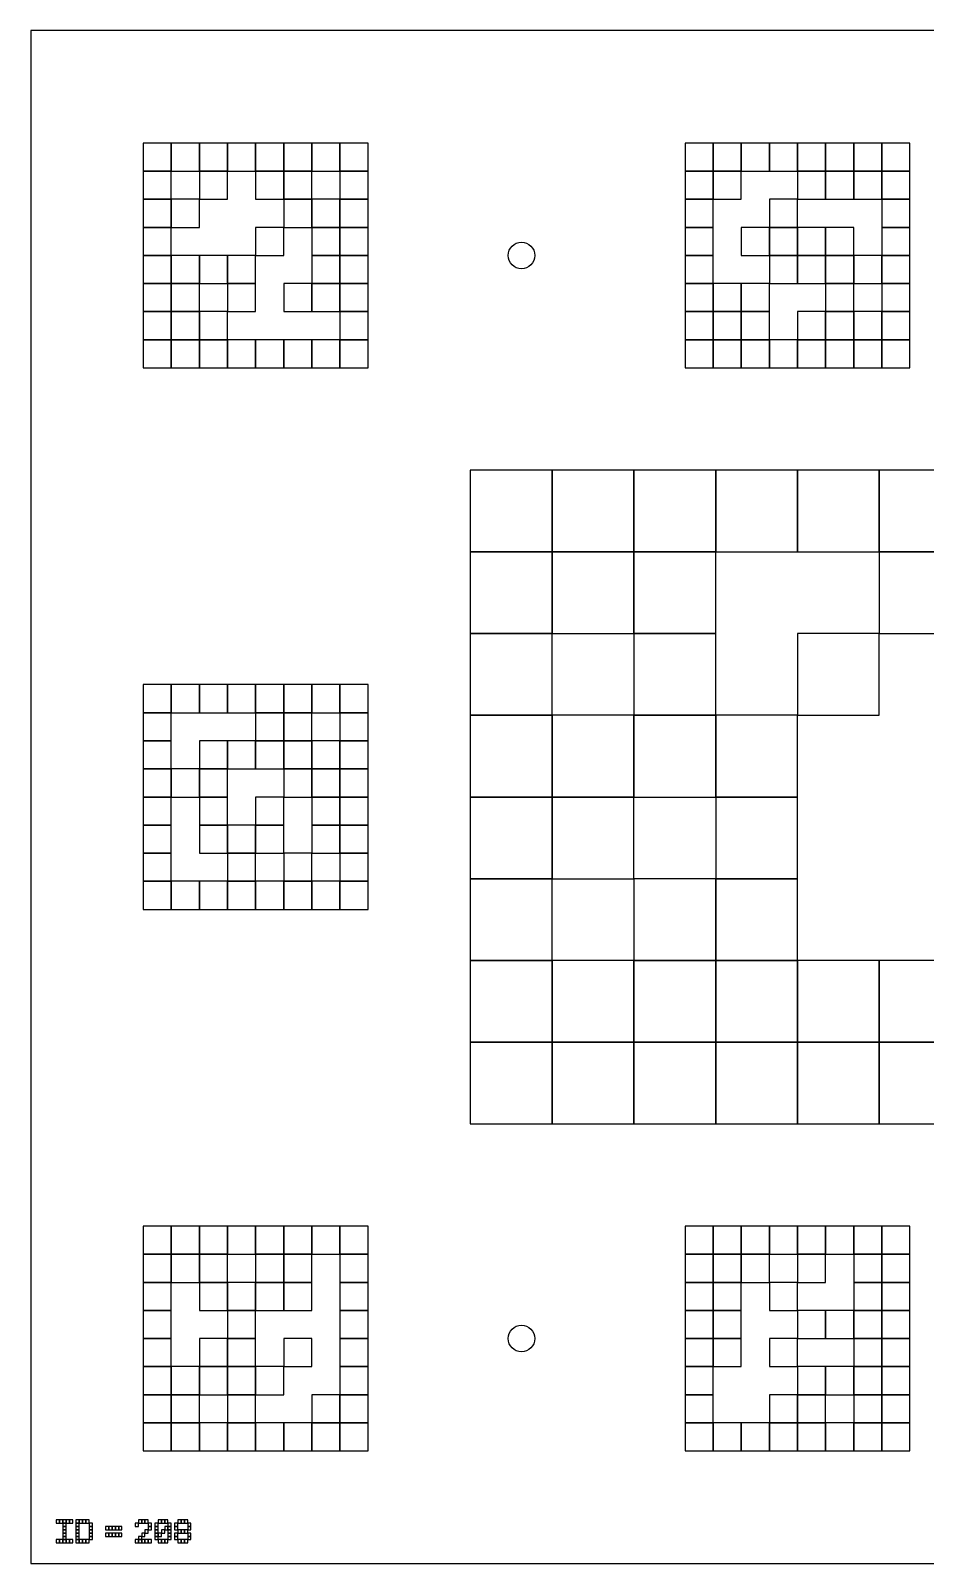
# Model space of a CAD drawing. Extents: x 0 to 300, y 0 to 300.
# Drawn here: x 0 to 175, y 0 to 300 of the extents above; entities that cross this region are included whole.
import ezdxf

# ---------------------------------------------------------------- set-up
doc = ezdxf.new("R2010")
doc.units = 0
for name, color, linetype in [('BLACK_POCKET', 7, 'CONTINUOUS'), ('BOARD_TEXT', 7, 'CONTINUOUS'), ('CUT', 7, 'CONTINUOUS'), ('MOUNT_HOLE', 6, 'CONTINUOUS')]:
    doc.layers.add(name, color=color, linetype=linetype)

msp = doc.modelspace()

# ---------------------------------------------------------------- linework, layer by layer
at = {"layer": 'BLACK_POCKET'}
for p, q in [((27.5, 278), (22, 278)), ((22, 278), (22, 272.5)), ((27.5, 272.5), (27.5, 278)), ((33, 278), (27.5, 278)), ((27.5, 278), (27.5, 272.5)), ((33, 272.5), (33, 278)), ((38.5, 278), (33, 278)), ((33, 278), (33, 272.5)), ((38.5, 272.5), (38.5, 278)), ((44, 278), (38.5, 278)), ((38.5, 278), (38.5, 272.5)), ((44, 272.5), (44, 278)), ((49.5, 278), (44, 278)), ((44, 278), (44, 272.5)), ((49.5, 272.5), (49.5, 278)), ((55, 278), (49.5, 278)), ((49.5, 278), (49.5, 272.5)), ((55, 272.5), (55, 278)), ((60.5, 278), (55, 278)), ((55, 278), (55, 272.5)), ((60.5, 272.5), (60.5, 278)), ((66, 278), (60.5, 278)), ((60.5, 278), (60.5, 272.5)), ((66, 272.5), (66, 278)), ((133.5, 278), (128, 278)), ((128, 278), (128, 272.5)), ((133.5, 272.5), (133.5, 278)), ((139, 278), (133.5, 278)), ((133.5, 278), (133.5, 272.5)), ((139, 272.5), (139, 278)), ((144.5, 278), (139, 278)), ((139, 278), (139, 272.5)), ((144.5, 272.5), (144.5, 278)), ((150, 278), (144.5, 278)), ((144.5, 278), (144.5, 272.5)), ((150, 272.5), (150, 278)), ((155.5, 278), (150, 278)), ((150, 278), (150, 272.5)), ((155.5, 272.5), (155.5, 278)), ((161, 278), (155.5, 278)), ((155.5, 278), (155.5, 272.5)), ((161, 272.5), (161, 278)), ((166.5, 278), (161, 278)), ((161, 278), (161, 272.5)), ((166.5, 272.5), (166.5, 278)), ((172, 278), (166.5, 278)), ((166.5, 278), (166.5, 272.5)), ((172, 272.5), (172, 278)), ((22, 272.5), (27.5, 272.5)), ((27.5, 272.5), (22, 272.5)), ((22, 272.5), (22, 267)), ((27.5, 272.5), (33, 272.5)), ((27.5, 267), (27.5, 272.5)), ((33, 272.5), (38.5, 272.5)), ((38.5, 272.5), (33, 272.5)), ((33, 272.5), (33, 267)), ((38.5, 272.5), (44, 272.5)), ((38.5, 267), (38.5, 272.5)), ((44, 272.5), (49.5, 272.5)), ((49.5, 272.5), (44, 272.5)), ((44, 272.5), (44, 267)), ((49.5, 272.5), (55, 272.5)), ((49.5, 267), (49.5, 272.5)), ((55, 272.5), (49.5, 272.5)), ((49.5, 272.5), (49.5, 267)), ((55, 272.5), (60.5, 272.5)), ((55, 267), (55, 272.5)), ((60.5, 272.5), (66, 272.5)), ((66, 272.5), (60.5, 272.5)), ((60.5, 272.5), (60.5, 267)), ((66, 267), (66, 272.5)), ((128, 272.5), (133.5, 272.5)), ((133.5, 272.5), (128, 272.5)), ((128, 272.5), (128, 267)), ((133.5, 272.5), (139, 272.5)), ((133.5, 267), (133.5, 272.5)), ((139, 272.5), (133.5, 272.5)), ((133.5, 272.5), (133.5, 267)), ((139, 272.5), (144.5, 272.5)), ((139, 267), (139, 272.5)), ((144.5, 272.5), (150, 272.5)), ((150, 272.5), (155.5, 272.5)), ((155.5, 272.5), (150, 272.5)), ((150, 272.5), (150, 267)), ((155.5, 272.5), (161, 272.5)), ((155.5, 267), (155.5, 272.5)), ((161, 272.5), (155.5, 272.5)), ((155.5, 272.5), (155.5, 267)), ((161, 272.5), (166.5, 272.5)), ((161, 267), (161, 272.5)), ((166.5, 272.5), (161, 272.5)), ((161, 272.5), (161, 267)), ((166.5, 272.5), (172, 272.5)), ((166.5, 267), (166.5, 272.5)), ((172, 272.5), (166.5, 272.5)), ((166.5, 272.5), (166.5, 267)), ((172, 267), (172, 272.5)), ((22, 267), (27.5, 267)), ((27.5, 267), (22, 267)), ((22, 267), (22, 261.5)), ((27.5, 261.5), (27.5, 267)), ((33, 267), (27.5, 267)), ((27.5, 267), (27.5, 261.5)), ((33, 267), (38.5, 267)), ((33, 261.5), (33, 267)), ((44, 267), (49.5, 267)), ((49.5, 267), (55, 267)), ((55, 267), (49.5, 267)), ((49.5, 267), (49.5, 261.5)), ((55, 261.5), (55, 267)), ((60.5, 267), (55, 267)), ((55, 267), (55, 261.5)), ((60.5, 267), (66, 267)), ((60.5, 261.5), (60.5, 267)), ((66, 267), (60.5, 267)), ((60.5, 267), (60.5, 261.5)), ((66, 261.5), (66, 267)), ((128, 267), (133.5, 267)), ((133.5, 267), (128, 267)), ((128, 267), (128, 261.5)), ((133.5, 267), (139, 267)), ((133.5, 261.5), (133.5, 267)), ((150, 267), (144.5, 267)), ((144.5, 267), (144.5, 261.5)), ((150, 267), (155.5, 267)), ((150, 261.5), (150, 267)), ((155.5, 267), (161, 267)), ((161, 267), (166.5, 267)), ((166.5, 267), (172, 267)), ((172, 267), (166.5, 267)), ((166.5, 267), (166.5, 261.5)), ((172, 261.5), (172, 267)), ((22, 261.5), (27.5, 261.5)), ((27.5, 261.5), (22, 261.5)), ((22, 261.5), (22, 256)), ((27.5, 261.5), (33, 261.5)), ((27.5, 256), (27.5, 261.5)), ((49.5, 261.5), (44, 261.5)), ((44, 261.5), (44, 256)), ((49.5, 261.5), (55, 261.5)), ((49.5, 256), (49.5, 261.5)), ((55, 261.5), (60.5, 261.5)), ((60.5, 261.5), (55, 261.5)), ((55, 261.5), (55, 256)), ((60.5, 261.5), (66, 261.5)), ((60.5, 256), (60.5, 261.5)), ((66, 261.5), (60.5, 261.5)), ((60.5, 261.5), (60.5, 256)), ((66, 256), (66, 261.5)), ((128, 261.5), (133.5, 261.5)), ((133.5, 261.5), (128, 261.5)), ((128, 261.5), (128, 256)), ((133.5, 256), (133.5, 261.5)), ((144.5, 261.5), (139, 261.5)), ((139, 261.5), (139, 256)), ((144.5, 261.5), (150, 261.5)), ((144.5, 256), (144.5, 261.5)), ((150, 261.5), (144.5, 261.5)), ((144.5, 261.5), (144.5, 256)), ((150, 256), (150, 261.5)), ((155.5, 261.5), (150, 261.5)), ((150, 261.5), (150, 256)), ((155.5, 256), (155.5, 261.5)), ((161, 261.5), (155.5, 261.5)), ((155.5, 261.5), (155.5, 256)), ((161, 256), (161, 261.5)), ((166.5, 261.5), (172, 261.5)), ((172, 261.5), (166.5, 261.5)), ((166.5, 261.5), (166.5, 256)), ((172, 256), (172, 261.5)), ((22, 256), (27.5, 256)), ((27.5, 256), (22, 256)), ((22, 256), (22, 250.5)), ((27.5, 250.5), (27.5, 256)), ((33, 256), (27.5, 256)), ((27.5, 256), (27.5, 250.5)), ((33, 250.5), (33, 256)), ((38.5, 256), (33, 256)), ((33, 256), (33, 250.5)), ((38.5, 250.5), (38.5, 256)), ((44, 256), (38.5, 256)), ((38.5, 256), (38.5, 250.5)), ((44, 256), (49.5, 256)), ((44, 250.5), (44, 256)), ((55, 256), (60.5, 256)), ((60.5, 256), (55, 256)), ((55, 256), (55, 250.5)), ((60.5, 256), (66, 256)), ((60.5, 250.5), (60.5, 256)), ((66, 256), (60.5, 256)), ((60.5, 256), (60.5, 250.5)), ((66, 250.5), (66, 256)), ((128, 256), (133.5, 256)), ((133.5, 256), (128, 256)), ((128, 256), (128, 250.5)), ((133.5, 250.5), (133.5, 256)), ((139, 256), (144.5, 256)), ((144.5, 256), (150, 256)), ((150, 256), (144.5, 256)), ((144.5, 256), (144.5, 250.5)), ((150, 256), (155.5, 256)), ((150, 250.5), (150, 256)), ((155.5, 256), (150, 256)), ((150, 256), (150, 250.5)), ((155.5, 256), (161, 256)), ((155.5, 250.5), (155.5, 256)), ((161, 256), (155.5, 256)), ((155.5, 256), (155.5, 250.5)), ((161, 250.5), (161, 256)), ((166.5, 256), (161, 256)), ((161, 256), (161, 250.5)), ((166.5, 256), (172, 256)), ((166.5, 250.5), (166.5, 256)), ((172, 256), (166.5, 256)), ((166.5, 256), (166.5, 250.5)), ((172, 250.5), (172, 256)), ((22, 250.5), (27.5, 250.5)), ((27.5, 250.5), (22, 250.5)), ((22, 250.5), (22, 245)), ((27.5, 250.5), (33, 250.5)), ((27.5, 245), (27.5, 250.5)), ((33, 250.5), (27.5, 250.5)), ((27.5, 250.5), (27.5, 245)), ((33, 250.5), (38.5, 250.5)), ((33, 245), (33, 250.5)), ((38.5, 250.5), (44, 250.5)), ((44, 250.5), (38.5, 250.5)), ((38.5, 250.5), (38.5, 245)), ((44, 245), (44, 250.5)), ((55, 250.5), (49.5, 250.5)), ((49.5, 250.5), (49.5, 245)), ((55, 250.5), (60.5, 250.5)), ((55, 245), (55, 250.5)), ((60.5, 250.5), (55, 250.5)), ((55, 250.5), (55, 245)), ((60.5, 250.5), (66, 250.5)), ((60.5, 245), (60.5, 250.5)), ((66, 250.5), (60.5, 250.5)), ((60.5, 250.5), (60.5, 245)), ((66, 245), (66, 250.5)), ((128, 250.5), (133.5, 250.5)), ((133.5, 250.5), (128, 250.5)), ((128, 250.5), (128, 245)), ((133.5, 245), (133.5, 250.5)), ((139, 250.5), (133.5, 250.5)), ((133.5, 250.5), (133.5, 245)), ((139, 245), (139, 250.5)), ((144.5, 250.5), (139, 250.5)), ((139, 250.5), (139, 245)), ((144.5, 250.5), (150, 250.5)), ((144.5, 245), (144.5, 250.5)), ((150, 250.5), (155.5, 250.5)), ((155.5, 250.5), (161, 250.5)), ((161, 250.5), (155.5, 250.5)), ((155.5, 250.5), (155.5, 245)), ((161, 250.5), (166.5, 250.5)), ((161, 245), (161, 250.5)), ((166.5, 250.5), (172, 250.5)), ((172, 250.5), (166.5, 250.5)), ((166.5, 250.5), (166.5, 245)), ((172, 245), (172, 250.5)), ((22, 245), (27.5, 245)), ((27.5, 245), (22, 245)), ((22, 245), (22, 239.5)), ((27.5, 245), (33, 245)), ((27.5, 239.5), (27.5, 245)), ((33, 245), (27.5, 245)), ((27.5, 245), (27.5, 239.5)), ((33, 239.5), (33, 245)), ((38.5, 245), (33, 245)), ((33, 245), (33, 239.5)), ((38.5, 245), (44, 245)), ((38.5, 239.5), (38.5, 245)), ((49.5, 245), (55, 245)), ((55, 245), (60.5, 245)), ((60.5, 245), (66, 245)), ((66, 245), (60.5, 245)), ((60.5, 245), (60.5, 239.5)), ((66, 239.5), (66, 245)), ((128, 245), (133.5, 245)), ((133.5, 245), (128, 245)), ((128, 245), (128, 239.5)), ((133.5, 245), (139, 245)), ((133.5, 239.5), (133.5, 245)), ((139, 245), (133.5, 245)), ((133.5, 245), (133.5, 239.5)), ((139, 245), (144.5, 245)), ((139, 239.5), (139, 245)), ((144.5, 245), (139, 245)), ((139, 245), (139, 239.5)), ((144.5, 239.5), (144.5, 245)), ((155.5, 245), (150, 245)), ((150, 245), (150, 239.5)), ((155.5, 245), (161, 245)), ((155.5, 239.5), (155.5, 245)), ((161, 245), (155.5, 245)), ((155.5, 245), (155.5, 239.5)), ((161, 239.5), (161, 245)), ((166.5, 245), (161, 245)), ((161, 245), (161, 239.5)), ((166.5, 245), (172, 245)), ((166.5, 239.5), (166.5, 245)), ((172, 245), (166.5, 245)), ((166.5, 245), (166.5, 239.5)), ((172, 239.5), (172, 245)), ((22, 239.5), (27.5, 239.5)), ((27.5, 239.5), (22, 239.5)), ((22, 239.5), (22, 234)), ((27.5, 239.5), (33, 239.5)), ((27.5, 234), (27.5, 239.5)), ((33, 239.5), (27.5, 239.5)), ((27.5, 239.5), (27.5, 234)), ((33, 239.5), (38.5, 239.5)), ((33, 234), (33, 239.5)), ((38.5, 239.5), (33, 239.5)), ((33, 239.5), (33, 234)), ((38.5, 234), (38.5, 239.5)), ((44, 239.5), (38.5, 239.5)), ((38.5, 239.5), (38.5, 234)), ((44, 234), (44, 239.5)), ((49.5, 239.5), (44, 239.5)), ((44, 239.5), (44, 234)), ((49.5, 234), (49.5, 239.5)), ((55, 239.5), (49.5, 239.5)), ((49.5, 239.5), (49.5, 234)), ((55, 234), (55, 239.5)), ((60.5, 239.5), (55, 239.5)), ((55, 239.5), (55, 234)), ((60.5, 239.5), (66, 239.5)), ((60.5, 234), (60.5, 239.5)), ((66, 239.5), (60.5, 239.5)), ((60.5, 239.5), (60.5, 234)), ((66, 234), (66, 239.5)), ((128, 239.5), (133.5, 239.5)), ((133.5, 239.5), (128, 239.5)), ((128, 239.5), (128, 234)), ((133.5, 239.5), (139, 239.5)), ((133.5, 234), (133.5, 239.5)), ((139, 239.5), (133.5, 239.5)), ((133.5, 239.5), (133.5, 234)), ((139, 239.5), (144.5, 239.5)), ((139, 234), (139, 239.5)), ((144.5, 239.5), (139, 239.5)), ((139, 239.5), (139, 234)), ((144.5, 234), (144.5, 239.5)), ((150, 239.5), (144.5, 239.5)), ((144.5, 239.5), (144.5, 234)), ((150, 239.5), (155.5, 239.5)), ((150, 234), (150, 239.5)), ((155.5, 239.5), (150, 239.5)), ((150, 239.5), (150, 234)), ((155.5, 239.5), (161, 239.5)), ((155.5, 234), (155.5, 239.5)), ((161, 239.5), (155.5, 239.5)), ((155.5, 239.5), (155.5, 234)), ((161, 239.5), (166.5, 239.5)), ((161, 234), (161, 239.5)), ((166.5, 239.5), (161, 239.5)), ((161, 239.5), (161, 234)), ((166.5, 239.5), (172, 239.5)), ((166.5, 234), (166.5, 239.5)), ((172, 239.5), (166.5, 239.5)), ((166.5, 239.5), (166.5, 234)), ((172, 234), (172, 239.5)), ((22, 234), (27.5, 234)), ((27.5, 234), (33, 234)), ((33, 234), (38.5, 234)), ((38.5, 234), (44, 234)), ((44, 234), (49.5, 234)), ((49.5, 234), (55, 234)), ((55, 234), (60.5, 234)), ((60.5, 234), (66, 234)), ((128, 234), (133.5, 234)), ((133.5, 234), (139, 234)), ((139, 234), (144.5, 234)), ((144.5, 234), (150, 234)), ((150, 234), (155.5, 234)), ((155.5, 234), (161, 234)), ((161, 234), (166.5, 234)), ((166.5, 234), (172, 234)), ((102, 214), (86, 214)), ((86, 214), (86, 198)), ((102, 198), (102, 214)), ((118, 214), (102, 214)), ((102, 214), (102, 198)), ((118, 198), (118, 214)), ((134, 214), (118, 214)), ((118, 214), (118, 198)), ((134, 198), (134, 214)), ((150, 214), (134, 214)), ((134, 214), (134, 198)), ((150, 198), (150, 214)), ((166, 214), (150, 214)), ((150, 214), (150, 198)), ((166, 198), (166, 214)), ((182, 214), (166, 214)), ((166, 214), (166, 198)), ((86, 198), (102, 198)), ((102, 198), (86, 198)), ((86, 198), (86, 182)), ((102, 198), (118, 198)), ((102, 182), (102, 198)), ((118, 198), (102, 198)), ((102, 198), (102, 182)), ((118, 198), (134, 198)), ((118, 182), (118, 198)), ((134, 198), (118, 198)), ((118, 198), (118, 182)), ((134, 198), (150, 198)), ((134, 182), (134, 198)), ((150, 198), (166, 198)), ((166, 198), (182, 198)), ((182, 198), (166, 198)), ((166, 198), (166, 182)), ((86, 182), (102, 182)), ((102, 182), (86, 182)), ((86, 182), (86, 166)), ((102, 182), (118, 182)), ((102, 166), (102, 182)), ((118, 182), (134, 182)), ((134, 182), (118, 182)), ((118, 182), (118, 166)), ((134, 166), (134, 182)), ((166, 182), (150, 182)), ((150, 182), (150, 166)), ((166, 182), (182, 182)), ((166, 166), (166, 182)), ((27.5, 172), (22, 172)), ((22, 172), (22, 166.5)), ((27.5, 166.5), (27.5, 172)), ((33, 172), (27.5, 172)), ((27.5, 172), (27.5, 166.5)), ((33, 166.5), (33, 172)), ((38.5, 172), (33, 172)), ((33, 172), (33, 166.5)), ((38.5, 166.5), (38.5, 172)), ((44, 172), (38.5, 172)), ((38.5, 172), (38.5, 166.5)), ((44, 166.5), (44, 172)), ((49.5, 172), (44, 172)), ((44, 172), (44, 166.5)), ((49.5, 166.5), (49.5, 172)), ((55, 172), (49.5, 172)), ((49.5, 172), (49.5, 166.5)), ((55, 166.5), (55, 172)), ((60.5, 172), (55, 172)), ((55, 172), (55, 166.5)), ((60.5, 166.5), (60.5, 172)), ((66, 172), (60.5, 172)), ((60.5, 172), (60.5, 166.5)), ((66, 166.5), (66, 172)), ((22, 166.5), (27.5, 166.5)), ((27.5, 166.5), (22, 166.5)), ((22, 166.5), (22, 161)), ((27.5, 166.5), (33, 166.5)), ((27.5, 161), (27.5, 166.5)), ((33, 166.5), (38.5, 166.5)), ((38.5, 166.5), (44, 166.5)), ((44, 166.5), (49.5, 166.5)), ((49.5, 166.5), (44, 166.5)), ((44, 166.5), (44, 161)), ((49.5, 166.5), (55, 166.5)), ((49.5, 161), (49.5, 166.5)), ((55, 166.5), (49.5, 166.5)), ((49.5, 166.5), (49.5, 161)), ((55, 166.5), (60.5, 166.5)), ((55, 161), (55, 166.5)), ((60.5, 166.5), (66, 166.5)), ((66, 166.5), (60.5, 166.5)), ((60.5, 166.5), (60.5, 161)), ((66, 161), (66, 166.5)), ((86, 166), (102, 166)), ((102, 166), (86, 166)), ((86, 166), (86, 150)), ((102, 150), (102, 166)), ((118, 166), (102, 166)), ((102, 166), (102, 150)), ((118, 166), (134, 166)), ((118, 150), (118, 166)), ((134, 166), (118, 166)), ((118, 166), (118, 150)), ((134, 150), (134, 166)), ((150, 166), (134, 166)), ((134, 166), (134, 150)), ((150, 166), (166, 166)), ((150, 150), (150, 166)), ((22, 161), (27.5, 161)), ((27.5, 161), (22, 161)), ((22, 161), (22, 155.5)), ((27.5, 155.5), (27.5, 161)), ((38.5, 161), (33, 161)), ((33, 161), (33, 155.5)), ((38.5, 155.5), (38.5, 161)), ((44, 161), (38.5, 161)), ((38.5, 161), (38.5, 155.5)), ((44, 161), (49.5, 161)), ((44, 155.5), (44, 161)), ((49.5, 161), (44, 161)), ((44, 161), (44, 155.5)), ((49.5, 161), (55, 161)), ((49.5, 155.5), (49.5, 161)), ((55, 161), (49.5, 161)), ((49.5, 161), (49.5, 155.5)), ((55, 155.5), (55, 161)), ((60.5, 161), (55, 161)), ((55, 161), (55, 155.5)), ((60.5, 161), (66, 161)), ((60.5, 155.5), (60.5, 161)), ((66, 161), (60.5, 161)), ((60.5, 161), (60.5, 155.5)), ((66, 155.5), (66, 161)), ((22, 155.5), (27.5, 155.5)), ((27.5, 155.5), (22, 155.5)), ((22, 155.5), (22, 150)), ((27.5, 150), (27.5, 155.5)), ((33, 155.5), (27.5, 155.5)), ((27.5, 155.5), (27.5, 150)), ((33, 155.5), (38.5, 155.5)), ((33, 150), (33, 155.5)), ((38.5, 155.5), (33, 155.5)), ((33, 155.5), (33, 150)), ((38.5, 155.5), (44, 155.5)), ((38.5, 150), (38.5, 155.5)), ((44, 155.5), (49.5, 155.5)), ((49.5, 155.5), (55, 155.5)), ((55, 155.5), (49.5, 155.5)), ((49.5, 155.5), (49.5, 150)), ((55, 155.5), (60.5, 155.5)), ((55, 150), (55, 155.5)), ((60.5, 155.5), (55, 155.5)), ((55, 155.5), (55, 150)), ((60.5, 155.5), (66, 155.5)), ((60.5, 150), (60.5, 155.5)), ((66, 155.5), (60.5, 155.5)), ((60.5, 155.5), (60.5, 150)), ((66, 150), (66, 155.5)), ((22, 150), (27.5, 150)), ((27.5, 150), (22, 150)), ((22, 150), (22, 144.5)), ((27.5, 150), (33, 150)), ((27.5, 144.5), (27.5, 150)), ((33, 150), (38.5, 150)), ((38.5, 150), (33, 150)), ((33, 150), (33, 144.5)), ((38.5, 144.5), (38.5, 150)), ((49.5, 150), (44, 150)), ((44, 150), (44, 144.5)), ((49.5, 150), (55, 150)), ((49.5, 144.5), (49.5, 150)), ((55, 150), (60.5, 150)), ((60.5, 150), (55, 150)), ((55, 150), (55, 144.5)), ((60.5, 150), (66, 150)), ((60.5, 144.5), (60.5, 150)), ((66, 150), (60.5, 150)), ((60.5, 150), (60.5, 144.5)), ((66, 144.5), (66, 150)), ((86, 150), (102, 150)), ((102, 150), (86, 150)), ((86, 150), (86, 134)), ((102, 150), (118, 150)), ((102, 134), (102, 150)), ((118, 150), (102, 150)), ((102, 150), (102, 134)), ((118, 150), (134, 150)), ((118, 134), (118, 150)), ((134, 150), (150, 150)), ((150, 150), (134, 150)), ((134, 150), (134, 134)), ((150, 134), (150, 150)), ((22, 144.5), (27.5, 144.5)), ((27.5, 144.5), (22, 144.5)), ((22, 144.5), (22, 139)), ((27.5, 139), (27.5, 144.5)), ((33, 144.5), (38.5, 144.5)), ((38.5, 144.5), (33, 144.5)), ((33, 144.5), (33, 139)), ((38.5, 139), (38.5, 144.5)), ((44, 144.5), (38.5, 144.5)), ((38.5, 144.5), (38.5, 139)), ((44, 144.5), (49.5, 144.5)), ((44, 139), (44, 144.5)), ((49.5, 144.5), (44, 144.5)), ((44, 144.5), (44, 139)), ((49.5, 139), (49.5, 144.5)), ((55, 144.5), (60.5, 144.5)), ((60.5, 144.5), (55, 144.5)), ((55, 144.5), (55, 139)), ((60.5, 144.5), (66, 144.5)), ((60.5, 139), (60.5, 144.5)), ((66, 144.5), (60.5, 144.5)), ((60.5, 144.5), (60.5, 139)), ((66, 139), (66, 144.5)), ((22, 139), (27.5, 139)), ((27.5, 139), (22, 139)), ((22, 139), (22, 133.5)), ((27.5, 133.5), (27.5, 139)), ((33, 139), (38.5, 139)), ((38.5, 139), (44, 139)), ((44, 139), (38.5, 139)), ((38.5, 139), (38.5, 133.5)), ((44, 139), (49.5, 139)), ((44, 133.5), (44, 139)), ((55, 139), (49.5, 139)), ((49.5, 139), (49.5, 133.5)), ((55, 139), (60.5, 139)), ((55, 133.5), (55, 139)), ((60.5, 139), (66, 139)), ((66, 139), (60.5, 139)), ((60.5, 139), (60.5, 133.5)), ((66, 133.5), (66, 139)), ((22, 133.5), (27.5, 133.5)), ((27.5, 133.5), (22, 133.5)), ((22, 133.5), (22, 128)), ((27.5, 128), (27.5, 133.5)), ((33, 133.5), (27.5, 133.5)), ((27.5, 133.5), (27.5, 128)), ((33, 128), (33, 133.5)), ((38.5, 133.5), (33, 133.5)), ((33, 133.5), (33, 128)), ((38.5, 133.5), (44, 133.5)), ((38.5, 128), (38.5, 133.5)), ((44, 133.5), (38.5, 133.5)), ((38.5, 133.5), (38.5, 128)), ((44, 128), (44, 133.5)), ((49.5, 133.5), (44, 133.5)), ((44, 133.5), (44, 128)), ((49.5, 133.5), (55, 133.5)), ((49.5, 128), (49.5, 133.5)), ((55, 133.5), (49.5, 133.5)), ((49.5, 133.5), (49.5, 128)), ((55, 128), (55, 133.5)), ((60.5, 133.5), (55, 133.5)), ((55, 133.5), (55, 128)), ((60.5, 133.5), (66, 133.5)), ((60.5, 128), (60.5, 133.5)), ((66, 133.5), (60.5, 133.5)), ((60.5, 133.5), (60.5, 128)), ((66, 128), (66, 133.5)), ((86, 134), (102, 134)), ((102, 134), (86, 134)), ((86, 134), (86, 118)), ((102, 134), (118, 134)), ((102, 118), (102, 134)), ((134, 134), (118, 134)), ((118, 134), (118, 118)), ((134, 134), (150, 134)), ((134, 118), (134, 134)), ((150, 134), (134, 134)), ((134, 134), (134, 118)), ((150, 118), (150, 134)), ((22, 128), (27.5, 128)), ((27.5, 128), (33, 128)), ((33, 128), (38.5, 128)), ((38.5, 128), (44, 128)), ((44, 128), (49.5, 128)), ((49.5, 128), (55, 128)), ((55, 128), (60.5, 128)), ((60.5, 128), (66, 128)), ((86, 118), (102, 118)), ((102, 118), (86, 118)), ((86, 118), (86, 102)), ((102, 102), (102, 118)), ((118, 118), (102, 118)), ((102, 118), (102, 102)), ((118, 118), (134, 118)), ((118, 102), (118, 118)), ((134, 118), (118, 118)), ((118, 118), (118, 102)), ((134, 118), (150, 118)), ((134, 102), (134, 118)), ((150, 118), (134, 118)), ((134, 118), (134, 102)), ((150, 102), (150, 118)), ((166, 118), (150, 118)), ((150, 118), (150, 102)), ((166, 102), (166, 118)), ((182, 118), (166, 118)), ((166, 118), (166, 102)), ((86, 102), (102, 102)), ((102, 102), (86, 102)), ((86, 102), (86, 86)), ((102, 102), (118, 102)), ((102, 86), (102, 102)), ((118, 102), (102, 102)), ((102, 102), (102, 86)), ((118, 102), (134, 102)), ((118, 86), (118, 102)), ((134, 102), (118, 102)), ((118, 102), (118, 86)), ((134, 102), (150, 102)), ((134, 86), (134, 102)), ((150, 102), (134, 102)), ((134, 102), (134, 86)), ((150, 102), (166, 102)), ((150, 86), (150, 102)), ((166, 102), (150, 102)), ((150, 102), (150, 86)), ((166, 102), (182, 102)), ((166, 86), (166, 102)), ((182, 102), (166, 102)), ((166, 102), (166, 86)), ((86, 86), (102, 86)), ((102, 86), (118, 86)), ((118, 86), (134, 86)), ((134, 86), (150, 86)), ((150, 86), (166, 86)), ((166, 86), (182, 86)), ((27.5, 66), (22, 66)), ((22, 66), (22, 60.5)), ((27.5, 60.5), (27.5, 66)), ((33, 66), (27.5, 66)), ((27.5, 66), (27.5, 60.5)), ((33, 60.5), (33, 66)), ((38.5, 66), (33, 66)), ((33, 66), (33, 60.5)), ((38.5, 60.5), (38.5, 66)), ((44, 66), (38.5, 66)), ((38.5, 66), (38.5, 60.5)), ((44, 60.5), (44, 66)), ((49.5, 66), (44, 66)), ((44, 66), (44, 60.5)), ((49.5, 60.5), (49.5, 66)), ((55, 66), (49.5, 66)), ((49.5, 66), (49.5, 60.5)), ((55, 60.5), (55, 66)), ((60.5, 66), (55, 66)), ((55, 66), (55, 60.5)), ((60.5, 60.5), (60.5, 66)), ((66, 66), (60.5, 66)), ((60.5, 66), (60.5, 60.5)), ((66, 60.5), (66, 66)), ((133.5, 66), (128, 66)), ((128, 66), (128, 60.5)), ((133.5, 60.5), (133.5, 66)), ((139, 66), (133.5, 66)), ((133.5, 66), (133.5, 60.5)), ((139, 60.5), (139, 66)), ((144.5, 66), (139, 66)), ((139, 66), (139, 60.5)), ((144.5, 60.5), (144.5, 66)), ((150, 66), (144.5, 66)), ((144.5, 66), (144.5, 60.5)), ((150, 60.5), (150, 66)), ((155.5, 66), (150, 66)), ((150, 66), (150, 60.5)), ((155.5, 60.5), (155.5, 66)), ((161, 66), (155.5, 66)), ((155.5, 66), (155.5, 60.5)), ((161, 60.5), (161, 66)), ((166.5, 66), (161, 66)), ((161, 66), (161, 60.5)), ((166.5, 60.5), (166.5, 66)), ((172, 66), (166.5, 66)), ((166.5, 66), (166.5, 60.5)), ((172, 60.5), (172, 66)), ((22, 60.5), (27.5, 60.5)), ((27.5, 60.5), (22, 60.5)), ((22, 60.5), (22, 55)), ((27.5, 60.5), (33, 60.5)), ((27.5, 55), (27.5, 60.5)), ((33, 60.5), (27.5, 60.5)), ((27.5, 60.5), (27.5, 55)), ((33, 60.5), (38.5, 60.5)), ((33, 55), (33, 60.5)), ((38.5, 60.5), (33, 60.5)), ((33, 60.5), (33, 55)), ((38.5, 60.5), (44, 60.5)), ((38.5, 55), (38.5, 60.5)), ((44, 60.5), (49.5, 60.5)), ((49.5, 60.5), (44, 60.5)), ((44, 60.5), (44, 55)), ((49.5, 60.5), (55, 60.5)), ((49.5, 55), (49.5, 60.5)), ((55, 60.5), (49.5, 60.5)), ((49.5, 60.5), (49.5, 55)), ((55, 60.5), (60.5, 60.5)), ((55, 55), (55, 60.5)), ((60.5, 60.5), (66, 60.5)), ((66, 60.5), (60.5, 60.5)), ((60.5, 60.5), (60.5, 55)), ((66, 55), (66, 60.5)), ((128, 60.5), (133.5, 60.5)), ((133.5, 60.5), (128, 60.5)), ((128, 60.5), (128, 55)), ((133.5, 60.5), (139, 60.5)), ((133.5, 55), (133.5, 60.5)), ((139, 60.5), (133.5, 60.5)), ((133.5, 60.5), (133.5, 55)), ((139, 60.5), (144.5, 60.5)), ((139, 55), (139, 60.5)), ((144.5, 60.5), (139, 60.5)), ((139, 60.5), (139, 55)), ((144.5, 60.5), (150, 60.5)), ((144.5, 55), (144.5, 60.5)), ((150, 60.5), (155.5, 60.5)), ((155.5, 60.5), (150, 60.5)), ((150, 60.5), (150, 55)), ((155.5, 60.5), (161, 60.5)), ((155.5, 55), (155.5, 60.5)), ((161, 60.5), (166.5, 60.5)), ((166.5, 60.5), (161, 60.5)), ((161, 60.5), (161, 55)), ((166.5, 60.5), (172, 60.5)), ((166.5, 55), (166.5, 60.5)), ((172, 60.5), (166.5, 60.5)), ((166.5, 60.5), (166.5, 55)), ((172, 55), (172, 60.5)), ((22, 55), (27.5, 55)), ((27.5, 55), (22, 55)), ((22, 55), (22, 49.5)), ((27.5, 55), (33, 55)), ((27.5, 49.5), (27.5, 55)), ((33, 55), (38.5, 55)), ((38.5, 55), (33, 55)), ((33, 55), (33, 49.5)), ((38.5, 49.5), (38.5, 55)), ((44, 55), (38.5, 55)), ((38.5, 55), (38.5, 49.5)), ((44, 55), (49.5, 55)), ((44, 49.5), (44, 55)), ((49.5, 55), (44, 55)), ((44, 55), (44, 49.5)), ((49.5, 55), (55, 55)), ((49.5, 49.5), (49.5, 55)), ((55, 55), (49.5, 55)), ((49.5, 55), (49.5, 49.5)), ((55, 49.5), (55, 55)), ((60.5, 55), (66, 55)), ((66, 55), (60.5, 55)), ((60.5, 55), (60.5, 49.5)), ((66, 49.5), (66, 55)), ((128, 55), (133.5, 55)), ((133.5, 55), (128, 55)), ((128, 55), (128, 49.5)), ((133.5, 55), (139, 55)), ((133.5, 49.5), (133.5, 55)), ((139, 55), (133.5, 55)), ((133.5, 55), (133.5, 49.5)), ((139, 55), (144.5, 55)), ((139, 49.5), (139, 55)), ((150, 55), (144.5, 55)), ((144.5, 55), (144.5, 49.5)), ((150, 55), (155.5, 55)), ((150, 49.5), (150, 55)), ((161, 55), (166.5, 55)), ((166.5, 55), (161, 55)), ((161, 55), (161, 49.5)), ((166.5, 55), (172, 55)), ((166.5, 49.5), (166.5, 55)), ((172, 55), (166.5, 55)), ((166.5, 55), (166.5, 49.5)), ((172, 49.5), (172, 55)), ((22, 49.5), (27.5, 49.5)), ((27.5, 49.5), (22, 49.5)), ((22, 49.5), (22, 44)), ((27.5, 44), (27.5, 49.5)), ((33, 49.5), (38.5, 49.5)), ((38.5, 49.5), (44, 49.5)), ((44, 49.5), (38.5, 49.5)), ((38.5, 49.5), (38.5, 44)), ((44, 49.5), (49.5, 49.5)), ((44, 44), (44, 49.5)), ((49.5, 49.5), (55, 49.5)), ((60.5, 49.5), (66, 49.5)), ((66, 49.5), (60.5, 49.5)), ((60.5, 49.5), (60.5, 44)), ((66, 44), (66, 49.5)), ((128, 49.5), (133.5, 49.5)), ((133.5, 49.5), (128, 49.5)), ((128, 49.5), (128, 44)), ((133.5, 49.5), (139, 49.5)), ((133.5, 44), (133.5, 49.5)), ((139, 49.5), (133.5, 49.5)), ((133.5, 49.5), (133.5, 44)), ((139, 44), (139, 49.5)), ((144.5, 49.5), (150, 49.5)), ((155.5, 49.5), (150, 49.5)), ((150, 49.5), (150, 44)), ((155.5, 44), (155.5, 49.5)), ((161, 49.5), (155.5, 49.5)), ((155.5, 49.5), (155.5, 44)), ((161, 49.5), (166.5, 49.5)), ((161, 44), (161, 49.5)), ((166.5, 49.5), (161, 49.5)), ((161, 49.5), (161, 44)), ((166.5, 49.5), (172, 49.5)), ((166.5, 44), (166.5, 49.5)), ((172, 49.5), (166.5, 49.5)), ((166.5, 49.5), (166.5, 44)), ((172, 44), (172, 49.5)), ((22, 44), (27.5, 44)), ((27.5, 44), (22, 44)), ((22, 44), (22, 38.5)), ((27.5, 38.5), (27.5, 44)), ((38.5, 44), (33, 44)), ((33, 44), (33, 38.5)), ((38.5, 44), (44, 44)), ((38.5, 38.5), (38.5, 44)), ((44, 44), (38.5, 44)), ((38.5, 44), (38.5, 38.5)), ((44, 38.5), (44, 44)), ((55, 44), (49.5, 44)), ((49.5, 44), (49.5, 38.5)), ((55, 38.5), (55, 44)), ((60.5, 44), (66, 44)), ((66, 44), (60.5, 44)), ((60.5, 44), (60.5, 38.5)), ((66, 38.5), (66, 44)), ((128, 44), (133.5, 44)), ((133.5, 44), (128, 44)), ((128, 44), (128, 38.5)), ((133.5, 44), (139, 44)), ((133.5, 38.5), (133.5, 44)), ((139, 44), (133.5, 44)), ((133.5, 44), (133.5, 38.5)), ((139, 38.5), (139, 44)), ((150, 44), (144.5, 44)), ((144.5, 44), (144.5, 38.5)), ((150, 44), (155.5, 44)), ((150, 38.5), (150, 44)), ((155.5, 44), (161, 44)), ((161, 44), (166.5, 44)), ((166.5, 44), (161, 44)), ((161, 44), (161, 38.5)), ((166.5, 44), (172, 44)), ((166.5, 38.5), (166.5, 44)), ((172, 44), (166.5, 44)), ((166.5, 44), (166.5, 38.5)), ((172, 38.5), (172, 44)), ((22, 38.5), (27.5, 38.5)), ((27.5, 38.5), (22, 38.5)), ((22, 38.5), (22, 33)), ((27.5, 33), (27.5, 38.5)), ((33, 38.5), (27.5, 38.5)), ((27.5, 38.5), (27.5, 33)), ((33, 38.5), (38.5, 38.5)), ((33, 33), (33, 38.5)), ((38.5, 38.5), (33, 38.5)), ((33, 38.5), (33, 33)), ((38.5, 38.5), (44, 38.5)), ((38.5, 33), (38.5, 38.5)), ((44, 38.5), (38.5, 38.5)), ((38.5, 38.5), (38.5, 33)), ((44, 33), (44, 38.5)), ((49.5, 38.5), (44, 38.5)), ((44, 38.5), (44, 33)), ((49.5, 38.5), (55, 38.5)), ((49.5, 33), (49.5, 38.5)), ((60.5, 38.5), (66, 38.5)), ((66, 38.5), (60.5, 38.5)), ((60.5, 38.5), (60.5, 33)), ((66, 33), (66, 38.5)), ((128, 38.5), (133.5, 38.5)), ((133.5, 38.5), (128, 38.5)), ((128, 38.5), (128, 33)), ((133.5, 38.5), (139, 38.5)), ((133.5, 33), (133.5, 38.5)), ((144.5, 38.5), (150, 38.5)), ((155.5, 38.5), (150, 38.5)), ((150, 38.5), (150, 33)), ((155.5, 33), (155.5, 38.5)), ((161, 38.5), (155.5, 38.5)), ((155.5, 38.5), (155.5, 33)), ((161, 38.5), (166.5, 38.5)), ((161, 33), (161, 38.5)), ((166.5, 38.5), (161, 38.5)), ((161, 38.5), (161, 33)), ((166.5, 38.5), (172, 38.5)), ((166.5, 33), (166.5, 38.5)), ((172, 38.5), (166.5, 38.5)), ((166.5, 38.5), (166.5, 33)), ((172, 33), (172, 38.5)), ((22, 33), (27.5, 33)), ((27.5, 33), (22, 33)), ((22, 33), (22, 27.5)), ((27.5, 33), (33, 33)), ((27.5, 27.5), (27.5, 33)), ((33, 33), (27.5, 33)), ((27.5, 33), (27.5, 27.5)), ((33, 33), (38.5, 33)), ((33, 27.5), (33, 33)), ((38.5, 33), (44, 33)), ((44, 33), (38.5, 33)), ((38.5, 33), (38.5, 27.5)), ((44, 33), (49.5, 33)), ((44, 27.5), (44, 33)), ((60.5, 33), (55, 33)), ((55, 33), (55, 27.5)), ((60.5, 33), (66, 33)), ((60.5, 27.5), (60.5, 33)), ((66, 33), (60.5, 33)), ((60.5, 33), (60.5, 27.5)), ((66, 27.5), (66, 33)), ((128, 33), (133.5, 33)), ((133.5, 33), (128, 33)), ((128, 33), (128, 27.5)), ((133.5, 27.5), (133.5, 33)), ((150, 33), (144.5, 33)), ((144.5, 33), (144.5, 27.5)), ((150, 33), (155.5, 33)), ((150, 27.5), (150, 33)), ((155.5, 33), (150, 33)), ((150, 33), (150, 27.5)), ((155.5, 33), (161, 33)), ((155.5, 27.5), (155.5, 33)), ((161, 33), (166.5, 33)), ((166.5, 33), (161, 33)), ((161, 33), (161, 27.5)), ((166.5, 33), (172, 33)), ((166.5, 27.5), (166.5, 33)), ((172, 33), (166.5, 33)), ((166.5, 33), (166.5, 27.5)), ((172, 27.5), (172, 33)), ((22, 27.5), (27.5, 27.5)), ((27.5, 27.5), (22, 27.5)), ((22, 27.5), (22, 22)), ((27.5, 27.5), (33, 27.5)), ((27.5, 22), (27.5, 27.5)), ((33, 27.5), (27.5, 27.5)), ((27.5, 27.5), (27.5, 22)), ((33, 22), (33, 27.5)), ((38.5, 27.5), (33, 27.5)), ((33, 27.5), (33, 22)), ((38.5, 27.5), (44, 27.5)), ((38.5, 22), (38.5, 27.5)), ((44, 27.5), (38.5, 27.5)), ((38.5, 27.5), (38.5, 22)), ((44, 22), (44, 27.5)), ((49.5, 27.5), (44, 27.5)), ((44, 27.5), (44, 22)), ((49.5, 22), (49.5, 27.5)), ((55, 27.5), (49.5, 27.5)), ((49.5, 27.5), (49.5, 22)), ((55, 27.5), (60.5, 27.5)), ((55, 22), (55, 27.5)), ((60.5, 27.5), (55, 27.5)), ((55, 27.5), (55, 22)), ((60.5, 27.5), (66, 27.5)), ((60.5, 22), (60.5, 27.5)), ((66, 27.5), (60.5, 27.5)), ((60.5, 27.5), (60.5, 22)), ((66, 22), (66, 27.5)), ((128, 27.5), (133.5, 27.5)), ((133.5, 27.5), (128, 27.5)), ((128, 27.5), (128, 22)), ((133.5, 22), (133.5, 27.5)), ((139, 27.5), (133.5, 27.5)), ((133.5, 27.5), (133.5, 22)), ((139, 22), (139, 27.5)), ((144.5, 27.5), (139, 27.5)), ((139, 27.5), (139, 22)), ((144.5, 27.5), (150, 27.5)), ((144.5, 22), (144.5, 27.5)), ((150, 27.5), (144.5, 27.5)), ((144.5, 27.5), (144.5, 22)), ((150, 27.5), (155.5, 27.5)), ((150, 22), (150, 27.5)), ((155.5, 27.5), (150, 27.5)), ((150, 27.5), (150, 22)), ((155.5, 22), (155.5, 27.5)), ((161, 27.5), (155.5, 27.5)), ((155.5, 27.5), (155.5, 22)), ((161, 27.5), (166.5, 27.5)), ((161, 22), (161, 27.5)), ((166.5, 27.5), (161, 27.5)), ((161, 27.5), (161, 22)), ((166.5, 27.5), (172, 27.5)), ((166.5, 22), (166.5, 27.5)), ((172, 27.5), (166.5, 27.5)), ((166.5, 27.5), (166.5, 22)), ((172, 22), (172, 27.5)), ((22, 22), (27.5, 22)), ((27.5, 22), (33, 22)), ((33, 22), (38.5, 22)), ((38.5, 22), (44, 22)), ((44, 22), (49.5, 22)), ((49.5, 22), (55, 22)), ((55, 22), (60.5, 22)), ((60.5, 22), (66, 22)), ((128, 22), (133.5, 22)), ((133.5, 22), (139, 22)), ((139, 22), (144.5, 22)), ((144.5, 22), (150, 22)), ((150, 22), (155.5, 22)), ((155.5, 22), (161, 22)), ((161, 22), (166.5, 22)), ((166.5, 22), (172, 22))]:
    msp.add_line(p, q, dxfattribs=at)
at = {"layer": 'BOARD_TEXT'}
for p, q in [((5.642857, 8.5), (5, 8.5)), ((5, 8.5), (5, 7.857143)), ((5, 7.857143), (5.642857, 7.857143)), ((5.642857, 7.857143), (5.642857, 8.5)), ((6.285714, 8.5), (5.642857, 8.5)), ((5.642857, 8.5), (5.642857, 7.857143)), ((5.642857, 7.857143), (6.285714, 7.857143)), ((6.285714, 7.857143), (6.285714, 8.5)), ((6.928571, 8.5), (6.285714, 8.5)), ((6.285714, 8.5), (6.285714, 7.857143)), ((6.285714, 7.857143), (6.928571, 7.857143)), ((6.928571, 7.857143), (6.285714, 7.857143)), ((6.285714, 7.857143), (6.285714, 7.214286)), ((6.285714, 7.214286), (6.928571, 7.214286)), ((6.928571, 7.214286), (6.285714, 7.214286)), ((6.285714, 7.214286), (6.285714, 6.571429)), ((6.285714, 6.571429), (6.928571, 6.571429)), ((6.928571, 6.571429), (6.285714, 6.571429)), ((6.285714, 6.571429), (6.285714, 5.928571)), ((6.928571, 7.857143), (6.928571, 8.5)), ((7.571429, 8.5), (6.928571, 8.5)), ((6.928571, 8.5), (6.928571, 7.857143)), ((6.928571, 7.857143), (7.571429, 7.857143)), ((6.928571, 7.214286), (6.928571, 7.857143)), ((6.928571, 6.571429), (6.928571, 7.214286)), ((6.928571, 5.928571), (6.928571, 6.571429)), ((7.571429, 7.857143), (7.571429, 8.5)), ((8.214286, 8.5), (7.571429, 8.5)), ((7.571429, 8.5), (7.571429, 7.857143)), ((7.571429, 7.857143), (8.214286, 7.857143)), ((8.214286, 7.857143), (8.214286, 8.5)), ((9.5, 8.5), (8.857143, 8.5)), ((8.857143, 8.5), (8.857143, 7.857143)), ((8.857143, 7.857143), (9.5, 7.857143)), ((9.5, 7.857143), (8.857143, 7.857143)), ((8.857143, 7.857143), (8.857143, 7.214286)), ((8.857143, 7.214286), (9.5, 7.214286)), ((9.5, 7.214286), (8.857143, 7.214286)), ((8.857143, 7.214286), (8.857143, 6.571429)), ((8.857143, 6.571429), (9.5, 6.571429)), ((9.5, 6.571429), (8.857143, 6.571429)), ((8.857143, 6.571429), (8.857143, 5.928571)), ((9.5, 7.857143), (9.5, 8.5)), ((10.142857, 8.5), (9.5, 8.5)), ((9.5, 8.5), (9.5, 7.857143)), ((9.5, 7.857143), (10.142857, 7.857143)), ((9.5, 7.214286), (9.5, 7.857143)), ((9.5, 6.571429), (9.5, 7.214286)), ((9.5, 5.928571), (9.5, 6.571429)), ((10.142857, 7.857143), (10.142857, 8.5)), ((10.785714, 8.5), (10.142857, 8.5)), ((10.142857, 8.5), (10.142857, 7.857143)), ((10.142857, 7.857143), (10.785714, 7.857143)), ((10.785714, 7.857143), (10.785714, 8.5)), ((11.428571, 8.5), (10.785714, 8.5)), ((10.785714, 8.5), (10.785714, 7.857143)), ((10.785714, 7.857143), (11.428571, 7.857143)), ((11.428571, 7.857143), (11.428571, 8.5)), ((12.071429, 7.857143), (11.428571, 7.857143)), ((11.428571, 7.857143), (11.428571, 7.214286)), ((11.428571, 7.214286), (12.071429, 7.214286)), ((12.071429, 7.214286), (11.428571, 7.214286)), ((11.428571, 7.214286), (11.428571, 6.571429)), ((11.428571, 6.571429), (12.071429, 6.571429)), ((12.071429, 6.571429), (11.428571, 6.571429)), ((11.428571, 6.571429), (11.428571, 5.928571)), ((12.071429, 7.214286), (12.071429, 7.857143)), ((12.071429, 6.571429), (12.071429, 7.214286)), ((12.071429, 5.928571), (12.071429, 6.571429)), ((15.285714, 7.214286), (14.642857, 7.214286)), ((14.642857, 7.214286), (14.642857, 6.571429)), ((14.642857, 6.571429), (15.285714, 6.571429)), ((15.285714, 6.571429), (15.285714, 7.214286)), ((15.928571, 7.214286), (15.285714, 7.214286)), ((15.285714, 7.214286), (15.285714, 6.571429)), ((15.285714, 6.571429), (15.928571, 6.571429)), ((15.928571, 6.571429), (15.928571, 7.214286)), ((16.571429, 7.214286), (15.928571, 7.214286)), ((15.928571, 7.214286), (15.928571, 6.571429)), ((15.928571, 6.571429), (16.571429, 6.571429)), ((16.571429, 6.571429), (16.571429, 7.214286)), ((17.214286, 7.214286), (16.571429, 7.214286)), ((16.571429, 7.214286), (16.571429, 6.571429)), ((16.571429, 6.571429), (17.214286, 6.571429)), ((17.214286, 6.571429), (17.214286, 7.214286)), ((17.857143, 7.214286), (17.214286, 7.214286)), ((17.214286, 7.214286), (17.214286, 6.571429)), ((17.214286, 6.571429), (17.857143, 6.571429)), ((17.857143, 6.571429), (17.857143, 7.214286)), ((21.071429, 7.857143), (20.428571, 7.857143)), ((20.428571, 7.857143), (20.428571, 7.214286)), ((20.428571, 7.214286), (21.071429, 7.214286)), ((21.714286, 8.5), (21.071429, 8.5)), ((21.071429, 8.5), (21.071429, 7.857143)), ((21.071429, 7.857143), (21.714286, 7.857143)), ((21.071429, 7.214286), (21.071429, 7.857143)), ((21.714286, 7.857143), (21.714286, 8.5)), ((22.357143, 8.5), (21.714286, 8.5)), ((21.714286, 8.5), (21.714286, 7.857143)), ((21.714286, 7.857143), (22.357143, 7.857143)), ((22.357143, 7.857143), (22.357143, 8.5)), ((23, 8.5), (22.357143, 8.5)), ((22.357143, 8.5), (22.357143, 7.857143)), ((22.357143, 7.857143), (23, 7.857143)), ((23, 6.571429), (22.357143, 6.571429)), ((22.357143, 6.571429), (22.357143, 5.928571)), ((23, 7.857143), (23, 8.5)), ((23.642857, 7.857143), (23, 7.857143)), ((23, 7.857143), (23, 7.214286)), ((23, 7.214286), (23.642857, 7.214286)), ((23.642857, 7.214286), (23, 7.214286)), ((23, 7.214286), (23, 6.571429)), ((23, 6.571429), (23.642857, 6.571429)), ((23, 5.928571), (23, 6.571429)), ((23.642857, 7.214286), (23.642857, 7.857143)), ((23.642857, 6.571429), (23.642857, 7.214286)), ((24.928571, 7.857143), (24.285714, 7.857143)), ((24.285714, 7.857143), (24.285714, 7.214286)), ((24.285714, 7.214286), (24.928571, 7.214286)), ((24.928571, 7.214286), (24.285714, 7.214286)), ((24.285714, 7.214286), (24.285714, 6.571429)), ((24.285714, 6.571429), (24.928571, 6.571429)), ((24.928571, 6.571429), (24.285714, 6.571429)), ((24.285714, 6.571429), (24.285714, 5.928571)), ((25.571429, 8.5), (24.928571, 8.5)), ((24.928571, 8.5), (24.928571, 7.857143)), ((24.928571, 7.857143), (25.571429, 7.857143)), ((24.928571, 7.214286), (24.928571, 7.857143)), ((24.928571, 6.571429), (24.928571, 7.214286)), ((24.928571, 5.928571), (24.928571, 6.571429)), ((25.571429, 7.857143), (25.571429, 8.5)), ((26.214286, 8.5), (25.571429, 8.5)), ((25.571429, 8.5), (25.571429, 7.857143)), ((25.571429, 7.857143), (26.214286, 7.857143)), ((26.214286, 6.571429), (25.571429, 6.571429)), ((25.571429, 6.571429), (25.571429, 5.928571)), ((26.214286, 7.857143), (26.214286, 8.5)), ((26.857143, 8.5), (26.214286, 8.5)), ((26.214286, 8.5), (26.214286, 7.857143)), ((26.214286, 7.857143), (26.857143, 7.857143)), ((26.857143, 7.214286), (26.214286, 7.214286)), ((26.214286, 7.214286), (26.214286, 6.571429)), ((26.214286, 6.571429), (26.857143, 6.571429)), ((26.214286, 5.928571), (26.214286, 6.571429)), ((26.857143, 7.857143), (26.857143, 8.5)), ((27.5, 7.857143), (26.857143, 7.857143)), ((26.857143, 7.857143), (26.857143, 7.214286)), ((26.857143, 7.214286), (27.5, 7.214286)), ((26.857143, 6.571429), (26.857143, 7.214286)), ((27.5, 7.214286), (26.857143, 7.214286)), ((26.857143, 7.214286), (26.857143, 6.571429)), ((26.857143, 6.571429), (27.5, 6.571429)), ((27.5, 6.571429), (26.857143, 6.571429)), ((26.857143, 6.571429), (26.857143, 5.928571)), ((27.5, 7.214286), (27.5, 7.857143)), ((27.5, 6.571429), (27.5, 7.214286)), ((27.5, 5.928571), (27.5, 6.571429)), ((28.785714, 7.857143), (28.142857, 7.857143)), ((28.142857, 7.857143), (28.142857, 7.214286)), ((28.142857, 7.214286), (28.785714, 7.214286)), ((28.785714, 7.214286), (28.142857, 7.214286)), ((28.142857, 7.214286), (28.142857, 6.571429)), ((28.142857, 6.571429), (28.785714, 6.571429)), ((29.428571, 8.5), (28.785714, 8.5)), ((28.785714, 8.5), (28.785714, 7.857143)), ((28.785714, 7.857143), (29.428571, 7.857143)), ((28.785714, 7.214286), (28.785714, 7.857143)), ((28.785714, 6.571429), (28.785714, 7.214286)), ((29.428571, 6.571429), (28.785714, 6.571429)), ((28.785714, 6.571429), (28.785714, 5.928571)), ((29.428571, 7.857143), (29.428571, 8.5)), ((30.071429, 8.5), (29.428571, 8.5)), ((29.428571, 8.5), (29.428571, 7.857143)), ((29.428571, 7.857143), (30.071429, 7.857143)), ((29.428571, 5.928571), (29.428571, 6.571429)), ((30.071429, 6.571429), (29.428571, 6.571429)), ((29.428571, 6.571429), (29.428571, 5.928571)), ((30.071429, 7.857143), (30.071429, 8.5)), ((30.714286, 8.5), (30.071429, 8.5)), ((30.071429, 8.5), (30.071429, 7.857143)), ((30.071429, 7.857143), (30.714286, 7.857143)), ((30.071429, 5.928571), (30.071429, 6.571429)), ((30.714286, 6.571429), (30.071429, 6.571429)), ((30.071429, 6.571429), (30.071429, 5.928571)), ((30.714286, 7.857143), (30.714286, 8.5)), ((31.357143, 7.857143), (30.714286, 7.857143)), ((30.714286, 7.857143), (30.714286, 7.214286)), ((30.714286, 7.214286), (31.357143, 7.214286)), ((31.357143, 7.214286), (30.714286, 7.214286)), ((30.714286, 7.214286), (30.714286, 6.571429)), ((30.714286, 6.571429), (31.357143, 6.571429)), ((30.714286, 5.928571), (30.714286, 6.571429)), ((31.357143, 7.214286), (31.357143, 7.857143)), ((31.357143, 6.571429), (31.357143, 7.214286)), ((5.642857, 4.642857), (5, 4.642857)), ((5, 4.642857), (5, 4)), ((5, 4), (5.642857, 4)), ((5.642857, 4), (5.642857, 4.642857)), ((6.285714, 4.642857), (5.642857, 4.642857)), ((5.642857, 4.642857), (5.642857, 4)), ((5.642857, 4), (6.285714, 4)), ((6.285714, 5.928571), (6.928571, 5.928571)), ((6.928571, 5.928571), (6.285714, 5.928571)), ((6.285714, 5.928571), (6.285714, 5.285714)), ((6.285714, 5.285714), (6.928571, 5.285714)), ((6.928571, 5.285714), (6.285714, 5.285714)), ((6.285714, 5.285714), (6.285714, 4.642857)), ((6.285714, 4.642857), (6.928571, 4.642857)), ((6.285714, 4), (6.285714, 4.642857)), ((6.928571, 4.642857), (6.285714, 4.642857)), ((6.285714, 4.642857), (6.285714, 4)), ((6.285714, 4), (6.928571, 4)), ((6.928571, 5.285714), (6.928571, 5.928571)), ((6.928571, 4.642857), (6.928571, 5.285714)), ((6.928571, 4), (6.928571, 4.642857)), ((7.571429, 4.642857), (6.928571, 4.642857)), ((6.928571, 4.642857), (6.928571, 4)), ((6.928571, 4), (7.571429, 4)), ((7.571429, 4), (7.571429, 4.642857)), ((8.214286, 4.642857), (7.571429, 4.642857)), ((7.571429, 4.642857), (7.571429, 4)), ((7.571429, 4), (8.214286, 4)), ((8.214286, 4), (8.214286, 4.642857)), ((8.857143, 5.928571), (9.5, 5.928571)), ((9.5, 5.928571), (8.857143, 5.928571)), ((8.857143, 5.928571), (8.857143, 5.285714)), ((8.857143, 5.285714), (9.5, 5.285714)), ((9.5, 5.285714), (8.857143, 5.285714)), ((8.857143, 5.285714), (8.857143, 4.642857)), ((8.857143, 4.642857), (9.5, 4.642857)), ((9.5, 4.642857), (8.857143, 4.642857)), ((8.857143, 4.642857), (8.857143, 4)), ((8.857143, 4), (9.5, 4)), ((9.5, 5.285714), (9.5, 5.928571)), ((9.5, 4.642857), (9.5, 5.285714)), ((9.5, 4), (9.5, 4.642857)), ((10.142857, 4.642857), (9.5, 4.642857)), ((9.5, 4.642857), (9.5, 4)), ((9.5, 4), (10.142857, 4)), ((10.142857, 4), (10.142857, 4.642857)), ((10.785714, 4.642857), (10.142857, 4.642857)), ((10.142857, 4.642857), (10.142857, 4)), ((10.142857, 4), (10.785714, 4)), ((10.785714, 4), (10.785714, 4.642857)), ((11.428571, 4.642857), (10.785714, 4.642857)), ((10.785714, 4.642857), (10.785714, 4)), ((10.785714, 4), (11.428571, 4)), ((11.428571, 5.928571), (12.071429, 5.928571)), ((12.071429, 5.928571), (11.428571, 5.928571)), ((11.428571, 5.928571), (11.428571, 5.285714)), ((11.428571, 5.285714), (12.071429, 5.285714)), ((12.071429, 5.285714), (11.428571, 5.285714)), ((11.428571, 5.285714), (11.428571, 4.642857)), ((11.428571, 4.642857), (12.071429, 4.642857)), ((11.428571, 4), (11.428571, 4.642857)), ((12.071429, 5.285714), (12.071429, 5.928571)), ((12.071429, 4.642857), (12.071429, 5.285714)), ((15.285714, 5.928571), (14.642857, 5.928571)), ((14.642857, 5.928571), (14.642857, 5.285714)), ((14.642857, 5.285714), (15.285714, 5.285714)), ((15.285714, 5.285714), (15.285714, 5.928571)), ((15.928571, 5.928571), (15.285714, 5.928571)), ((15.285714, 5.928571), (15.285714, 5.285714)), ((15.285714, 5.285714), (15.928571, 5.285714)), ((15.928571, 5.285714), (15.928571, 5.928571)), ((16.571429, 5.928571), (15.928571, 5.928571)), ((15.928571, 5.928571), (15.928571, 5.285714)), ((15.928571, 5.285714), (16.571429, 5.285714)), ((16.571429, 5.285714), (16.571429, 5.928571)), ((17.214286, 5.928571), (16.571429, 5.928571)), ((16.571429, 5.928571), (16.571429, 5.285714)), ((16.571429, 5.285714), (17.214286, 5.285714)), ((17.214286, 5.285714), (17.214286, 5.928571)), ((17.857143, 5.928571), (17.214286, 5.928571)), ((17.214286, 5.928571), (17.214286, 5.285714)), ((17.214286, 5.285714), (17.857143, 5.285714)), ((17.857143, 5.285714), (17.857143, 5.928571)), ((21.071429, 4.642857), (20.428571, 4.642857)), ((20.428571, 4.642857), (20.428571, 4)), ((20.428571, 4), (21.071429, 4)), ((21.714286, 5.285714), (21.071429, 5.285714)), ((21.071429, 5.285714), (21.071429, 4.642857)), ((21.071429, 4.642857), (21.714286, 4.642857)), ((21.071429, 4), (21.071429, 4.642857)), ((21.714286, 4.642857), (21.071429, 4.642857)), ((21.071429, 4.642857), (21.071429, 4)), ((21.071429, 4), (21.714286, 4)), ((22.357143, 5.928571), (21.714286, 5.928571)), ((21.714286, 5.928571), (21.714286, 5.285714)), ((21.714286, 5.285714), (22.357143, 5.285714)), ((21.714286, 4.642857), (21.714286, 5.285714)), ((21.714286, 4), (21.714286, 4.642857)), ((22.357143, 4.642857), (21.714286, 4.642857)), ((21.714286, 4.642857), (21.714286, 4)), ((21.714286, 4), (22.357143, 4)), ((22.357143, 5.928571), (23, 5.928571)), ((22.357143, 5.285714), (22.357143, 5.928571)), ((22.357143, 4), (22.357143, 4.642857)), ((23, 4.642857), (22.357143, 4.642857)), ((22.357143, 4.642857), (22.357143, 4)), ((22.357143, 4), (23, 4)), ((23, 4), (23, 4.642857)), ((23.642857, 4.642857), (23, 4.642857)), ((23, 4.642857), (23, 4)), ((23, 4), (23.642857, 4)), ((23.642857, 4), (23.642857, 4.642857)), ((24.285714, 5.928571), (24.928571, 5.928571)), ((24.928571, 5.928571), (24.285714, 5.928571)), ((24.285714, 5.928571), (24.285714, 5.285714)), ((24.285714, 5.285714), (24.928571, 5.285714)), ((24.928571, 5.285714), (24.285714, 5.285714)), ((24.285714, 5.285714), (24.285714, 4.642857)), ((24.285714, 4.642857), (24.928571, 4.642857)), ((24.928571, 5.285714), (24.928571, 5.928571)), ((25.571429, 5.928571), (24.928571, 5.928571)), ((24.928571, 5.928571), (24.928571, 5.285714)), ((24.928571, 5.285714), (25.571429, 5.285714)), ((24.928571, 4.642857), (24.928571, 5.285714)), ((25.571429, 4.642857), (24.928571, 4.642857)), ((24.928571, 4.642857), (24.928571, 4)), ((24.928571, 4), (25.571429, 4)), ((25.571429, 5.928571), (26.214286, 5.928571)), ((25.571429, 5.285714), (25.571429, 5.928571)), ((25.571429, 4), (25.571429, 4.642857)), ((26.214286, 4.642857), (25.571429, 4.642857)), ((25.571429, 4.642857), (25.571429, 4)), ((25.571429, 4), (26.214286, 4)), ((26.214286, 4), (26.214286, 4.642857)), ((26.857143, 4.642857), (26.214286, 4.642857)), ((26.214286, 4.642857), (26.214286, 4)), ((26.214286, 4), (26.857143, 4)), ((26.857143, 5.928571), (27.5, 5.928571)), ((27.5, 5.928571), (26.857143, 5.928571)), ((26.857143, 5.928571), (26.857143, 5.285714)), ((26.857143, 5.285714), (27.5, 5.285714)), ((27.5, 5.285714), (26.857143, 5.285714)), ((26.857143, 5.285714), (26.857143, 4.642857)), ((26.857143, 4.642857), (27.5, 4.642857)), ((26.857143, 4), (26.857143, 4.642857)), ((27.5, 5.285714), (27.5, 5.928571)), ((27.5, 4.642857), (27.5, 5.285714)), ((28.785714, 5.928571), (28.142857, 5.928571)), ((28.142857, 5.928571), (28.142857, 5.285714)), ((28.142857, 5.285714), (28.785714, 5.285714)), ((28.785714, 5.285714), (28.142857, 5.285714)), ((28.142857, 5.285714), (28.142857, 4.642857)), ((28.142857, 4.642857), (28.785714, 4.642857)), ((28.785714, 5.928571), (29.428571, 5.928571)), ((28.785714, 5.285714), (28.785714, 5.928571)), ((28.785714, 4.642857), (28.785714, 5.285714)), ((29.428571, 4.642857), (28.785714, 4.642857)), ((28.785714, 4.642857), (28.785714, 4)), ((28.785714, 4), (29.428571, 4)), ((29.428571, 5.928571), (30.071429, 5.928571)), ((29.428571, 4), (29.428571, 4.642857)), ((30.071429, 4.642857), (29.428571, 4.642857)), ((29.428571, 4.642857), (29.428571, 4)), ((29.428571, 4), (30.071429, 4)), ((30.071429, 5.928571), (30.714286, 5.928571)), ((30.071429, 4), (30.071429, 4.642857)), ((30.714286, 4.642857), (30.071429, 4.642857)), ((30.071429, 4.642857), (30.071429, 4)), ((30.071429, 4), (30.714286, 4)), ((31.357143, 5.928571), (30.714286, 5.928571)), ((30.714286, 5.928571), (30.714286, 5.285714)), ((30.714286, 5.285714), (31.357143, 5.285714)), ((31.357143, 5.285714), (30.714286, 5.285714)), ((30.714286, 5.285714), (30.714286, 4.642857)), ((30.714286, 4.642857), (31.357143, 4.642857)), ((30.714286, 4), (30.714286, 4.642857)), ((31.357143, 5.285714), (31.357143, 5.928571)), ((31.357143, 4.642857), (31.357143, 5.285714))]:
    msp.add_line(p, q, dxfattribs=at)
at = {"layer": 'CUT'}
for p, q in [((300, 300), (0, 300)), ((0, 300), (0, 0)), ((0, 0), (300, 0))]:
    msp.add_line(p, q, dxfattribs=at)
at = {"layer": 'MOUNT_HOLE'}
for centre in [(96, 256), (96, 44)]:
    msp.add_circle(centre, 2.6, dxfattribs=at)

doc.saveas('drawing.dxf')
